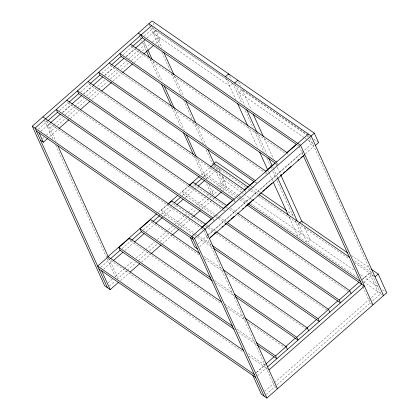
<?xml version="1.0" encoding="UTF-8"?>
<svg xmlns="http://www.w3.org/2000/svg" width="419" height="419" viewBox="0 0 419 419"><rect width="100%" height="100%" fill="white"/><g stroke="black" fill="none" stroke-linecap="round" stroke-linejoin="round"><path stroke-width="0.31" stroke-dasharray="2.1 1.57" d="M38.234 129.235L46.912 121.615L200.319 227.747M59.446 110.611L68.119 102.99L67.611 101.864M80.652 91.981L89.331 84.36L88.818 83.234M101.859 73.351L110.537 65.731L110.024 64.605M123.071 54.721L131.749 47.101L131.236 45.975M144.277 36.097L152.956 28.476L306.902 134.981M40.999 131.152L49.678 123.532M62.211 112.522L70.884 104.902M83.418 93.893L92.096 86.272M104.624 75.263L113.303 67.642M125.836 56.638L134.515 49.018M147.043 38.009L155.721 30.388L159.979 39.774L155.569 43.649M50.065 123.694L47.127 126.276L49.892 128.188L53.318 125.181M62.787 112.517L71.597 104.781M83.837 94.034L92.646 86.298M104.881 75.551L114.178 67.38M126.418 56.633L135.227 48.897M53.805 124.752L62.62 117.011M65.065 114.864L74.362 106.693M74.854 106.264L83.664 98.528M86.602 95.946L105.2 79.61M108.133 77.033L116.943 69.292M117.435 68.863L126.245 61.127M128.691 58.974L137.992 50.809M138.48 50.38L145.33 44.362L143.487 43.084M42.492 138.626L43.937 137.359M46.347 135.237L64.872 118.97M67.81 116.388L77.112 108.222M77.599 107.793L86.408 100.052M88.854 97.905L98.156 89.734M98.643 89.305L107.453 81.569M110.391 78.987L119.2 71.251M121.159 69.533L128.989 62.651M131.435 60.504L149.986 44.215M152.396 42.094L157.214 37.862L159.979 39.774M49.704 136.636L58.524 128.89M70.287 118.556L79.6 110.375M91.855 99.612L100.675 91.866M112.926 81.103L122.238 72.922M134.001 62.593L143.314 54.412M232.864 83.271L229.685 86.068L153.171 33.132L156.355 30.341L232.864 83.271L241.768 102.896M307.897 135.18L242.082 89.65L238.903 92.442L304.508 137.83M158.628 212.145L167.438 204.409M179.678 193.662L188.487 185.921M201.209 174.744L202.188 173.885L239.464 199.674M193.819 234.698L162.535 213.056L161.263 210.238L167.527 204.734M215.026 216.068L183.747 194.426L182.469 191.609L188.733 186.109M209.945 167.48L203.676 172.984L238.029 196.747M100.838 267.249L109.516 259.628M122.049 248.619L130.723 240.998L130.215 239.872M143.256 229.989L151.935 222.369L151.421 221.242M161.09 214.329L170.25 206.284M170.732 205.86L173.141 203.744L172.633 202.618M182.302 195.699L191.457 187.654M191.939 187.23L194.353 185.114L193.84 183.988M203.508 177.069L213.632 168.176M214.114 167.757L215.56 166.484M103.603 269.16L112.282 261.54M124.815 250.536L133.488 242.91M146.022 231.906L154.7 224.285M163.855 216.241L175.907 205.656M185.067 197.611L194.222 189.566M194.709 189.142L197.119 187.026M206.274 178.981L216.398 170.093M216.88 169.669L218.325 168.396L219.923 171.921M108.039 282.841L112.376 279.033M126.842 270.669L118.032 278.405L115.267 276.493L124.076 268.752M124.569 268.322L132.886 261.016M136.311 258.004L145.121 250.269M145.613 249.839L154.422 242.098M157.361 239.521L172.534 226.192M174.98 224.045L184.276 215.879M184.769 215.45L187.707 212.868M188.194 212.438L193.578 207.709M196.516 205.132L205.326 197.391M207.285 195.673L208.751 194.385M209.238 193.955L214.565 189.278M217.456 186.738L224.495 180.552L222.096 175.273M109.354 286.025L114.659 281.369M127.334 270.239L136.144 262.498M138.589 260.351L157.188 244.015M160.126 241.433L168.936 233.697M170.894 231.979L175.299 228.109M178.232 225.527L187.042 217.791M187.534 217.361L190.472 214.779M190.959 214.35L196.343 209.62M198.789 207.473L211.516 196.296M212.004 195.867L217.812 190.765M220.221 188.65L224.076 185.261L218.755 173.529M120.489 280.594L129.309 272.842M141.559 262.079L150.384 254.333M162.635 243.57L171.947 235.389M180.772 227.643L193.023 216.88M201.848 209.128L214.099 198.37M222.924 190.619L226.841 187.178L221.253 174.854M197.941 243.811L207.745 235.2M208.233 234.771L311.16 144.366L308.892 139.359M207.583 235.745L302.047 152.778L303.429 153.736M199.685 246.618L207.882 239.422M305.252 153.899L313.925 146.278L311.16 144.366M289.309 217.503L292.488 214.711L287.675 211.38M256.229 372.481L265.389 364.441M362.278 279.342L369.506 272.989L378.027 291.765L369.694 299.082M256.753 372.428L264.949 365.227L247.776 353.348M362.32 279.709L370.993 272.088L353.772 260.168M257.549 375.665L266.227 368.044M363.598 282.521L372.271 274.901M264.808 391.21L274.12 383.029M274.607 382.599L369.202 299.517M266.07 394.441L370.187 302.995L363.53 288.324M372.596 300.879L380.792 293.677L310.165 137.987M313.779 139.249L318.597 142.58M307.824 135.615L309.206 136.573M305.042 138.202L313.569 144.099M297.218 144.932L298.6 145.885M131.749 47.101L285.695 153.605M276.011 163.557L277.394 164.515M110.537 65.731L263.949 171.863M264.483 172.235L266.788 173.827M254.804 182.186L256.187 183.145M250.756 185.837L251.824 186.581M252.358 186.947L259.848 192.132M351.468 255.511L370.192 268.469M248.734 187.503L250.887 188.99M251.426 189.367L258.423 194.207M213.716 165.212L245.749 187.372M247.901 188.859L250.054 190.346M250.588 190.718L258.12 195.93M258.654 196.302L349.074 258.853M354.453 262.572L375.036 276.818M89.331 84.36L242.737 190.493M224.495 180.552L241.082 192.028M241.616 192.4L243.753 193.882M244.293 194.248L251.782 199.434M252.317 199.805L354.636 270.59M360.518 274.66L378.713 287.245M382.458 289.838L385.669 292.059M238.673 195.359L221.311 183.349L215.722 171.025M239.212 195.731L241.899 197.59M242.439 197.962L248.352 202.058M250.504 203.545L357.59 277.629M363.503 281.72L383.097 295.275M238.563 197.119L240.171 198.229M240.71 198.601L247.687 203.43M240.003 200.046L245.922 204.142M233.593 200.816L234.975 201.775M370.187 302.995L372.491 304.587M230.644 208.285L237.081 212.742M194.353 185.114L225.632 206.756M226.171 207.127L228.858 208.987M229.397 209.359L235.855 213.826M238.008 215.314L348.299 291.619M68.119 102.99L221.531 209.123M222.065 209.495L224.369 211.087M182.469 191.609L215.209 214.261M215.743 214.633L218.425 216.487M218.964 216.859L226.48 222.06M215.565 216.44L217.718 217.927M218.257 218.299L225.249 223.138M212.847 219.766L213.769 220.399M206.211 224.689L207.824 225.804M208.358 226.171L215.874 231.372M173.141 203.744L203.346 224.636M205.499 226.129L207.651 227.617M208.191 227.988L215.722 233.2M216.256 233.572L327.087 310.249M200.858 228.119L203.163 229.717M206.604 236.604L207.986 237.563M161.263 210.238L194.536 233.263M195.071 233.629L197.218 235.117M197.752 235.488L211.171 244.769M194.358 235.069L197.045 236.929M197.585 237.301L212.648 247.723M203.786 256.313L222.033 268.935M151.935 222.369L198.816 254.804M204.734 258.9L223.028 271.554M226.255 273.79L305.88 328.873M214.648 280.479L232.896 293.101M215.649 283.103L234.478 296.128M224.977 304.273L244.832 318.011M130.723 240.998L221.185 303.581M226.564 307.305L245.398 320.331M248.085 322.195L284.669 347.503M236.913 329.182L255.161 341.804M238.558 332.251L256.852 344.905M107.673 258.35L243.015 351.986M248.933 356.082L268.532 369.642M277.048 388.418L274.744 386.821L203.87 230.581M307.399 136.075L307.897 137.17M299.061 146.205L303.068 155.03M362.466 285.978L363.268 287.738M287.439 153.265L287.947 154.391M277.09 163.143L277.598 164.269M238.626 82.019L240.485 86.131M242.082 89.65L251.259 109.872M264.206 138.417L273.382 158.639M275.807 163.991L280.662 174.697M301.973 221.677L302.769 223.437M304.634 227.543L310.222 239.867L307.043 242.659L298.014 222.756M235.41 84.743L244.843 105.546M257.271 132.938L266.725 153.778M272.669 166.877L273.209 168.066M273.476 168.663L277.258 177.001M229.67 76.232L231.267 79.751M245.277 110.632L253.102 127.879M254.721 131.446L264.159 152.265M266.861 158.209L270.365 165.94M270.637 166.537L271.716 168.915M272.795 171.292L276.032 178.431M277.111 180.809L293.819 217.644M295.149 220.577L301.004 233.488L297.825 236.285L288.288 215.251M226.192 78.369L235.897 99.764M248.053 126.559L257.507 147.399M268.04 170.622L268.579 171.816M268.851 172.408L272.905 181.343M266.484 172.46L266.992 173.586M255.878 181.773L256.648 183.464M245.021 190.525L245.785 192.216M234.415 199.837L235.179 201.529M153.16 23.296L154.758 26.816M218.907 168.234L220.766 172.34M152.443 27.345L162.059 48.546M174.445 75.844L183.862 96.611M196.249 123.909L206.206 145.864M214.538 164.232L216.89 169.417M149.447 24.92L150.51 27.266M150.777 27.853L159.377 46.813M161.807 52.166L169.899 70.01M171.518 73.576L181.228 94.987M183.658 100.34L192.022 118.776M193.369 121.751L203.351 143.754M206.048 149.703L214.125 167.506M224.065 209.715L224.579 210.841M144.089 41.622L147.687 49.552M153.071 61.42L162.221 81.595M174.608 108.893L184.297 130.257M196.679 157.554L206.551 179.322M208.95 184.601L213.475 194.578L210.71 192.661L206.185 182.689M139.108 34.819L139.904 36.579M140.171 37.165L142.036 41.272M142.565 42.445L146.074 50.18M150.122 59.1L159.293 79.322M171.973 107.274L181.417 128.088M194.097 156.046L203.519 176.818M213.46 219.032L213.973 220.158M46.399 120.489L56.015 141.685M108.746 257.936L118.032 278.405M44.466 120.41L53.061 139.359M55.758 145.309L106.751 257.716M107.28 258.89L115.267 276.493"/><path stroke-width="0.63" d="M118.525 282.312L110.192 289.634L104.661 285.805L32.263 126.203L152.092 20.95L314.339 133.195L318.597 142.58L315.413 145.377M151.678 25.659L35.028 128.114L107.426 287.717M47.876 120.772L57.513 112.302L56.235 109.485L212.952 217.906M69.083 102.142L78.725 93.673L77.447 90.86L234.158 199.276M90.295 83.512L99.932 75.048L98.654 72.23L255.37 180.647M111.501 64.882L121.143 56.418L119.865 53.601L276.577 162.017M132.713 46.258L142.35 37.789L141.072 34.971M50.641 122.683L60.278 114.214M71.848 104.053L81.49 95.59M93.06 85.429L102.697 76.96M114.267 66.799L123.909 58.33M135.478 48.169L145.115 39.7M40.564 140.318L43.33 142.235L47.74 138.359M59.016 128.455L68.816 119.85M80.092 109.946L89.891 101.335M101.655 91.007L111.459 82.396M122.73 72.492L132.535 63.882M143.806 53.983L153.611 45.372M225.427 76.677L228.606 73.885L229.141 75.059M234.645 83.056L237.824 80.259M107.73 256.857L156.675 213.868M167.93 203.98L177.719 195.38M188.974 185.491L199.255 176.467M213.706 163.771L215.979 161.776L250.222 185.47M57.901 145.843L108.238 256.81L97.632 266.128L254.343 374.544M234.252 329.276L120.122 250.316L118.844 247.498L129.445 238.181L221.222 301.675M212.423 280.871L141.329 231.686L140.051 228.868L150.657 219.556L199.496 253.343M168.009 204.315L171.863 200.926L205.677 224.317M189.697 185.261L193.075 182.296L226.883 205.687M210.427 167.055L214.282 163.667L207.824 149.426M110.48 258.78L120.122 250.316M131.686 240.155L141.329 231.686M152.898 221.525L159.644 215.596M174.105 202.896L180.856 196.967M195.317 184.266L201.581 178.761M113.245 260.697L122.887 252.228M134.452 242.067L144.094 233.598M155.664 223.437L162.41 217.508M176.87 204.807L183.14 199.303M198.082 186.183L204.828 180.254M130.288 271.983L139.6 263.802M150.871 253.904L161.168 244.864M172.439 234.959L178.813 229.366M193.515 216.45L200.376 210.422M214.591 197.936L221.452 191.912M201.822 227.276L211.464 218.807L57.513 112.302M223.028 208.646L232.671 200.177L78.725 93.673M244.24 190.017L253.883 181.547L99.932 75.048M265.447 171.387L275.089 162.923L121.143 56.418M286.659 152.762L296.296 144.293L142.35 37.789M308.389 134.075L191.74 236.531L264.143 396.138M371.265 269.208L378.221 274.021L386.737 292.797L266.908 398.05L194.505 238.448L314.339 133.195M210.328 237.274L215.712 232.545M222.075 226.957L223.055 226.098M225.013 224.375L226.48 223.086M227.946 221.798L229.905 220.08M230.885 219.221L234.31 216.209M242.632 208.903L243.612 208.039M245.571 206.321L253.401 199.444M259.764 193.856L260.744 192.997M262.697 191.274L264.656 189.556M265.636 188.697L271.999 183.108M280.316 175.797L281.788 174.508M283.254 173.22L285.213 171.502M286.193 170.643L291.085 166.343M297.94 160.325L298.92 159.461M300.873 157.743L302.345 156.455M209.369 238.521L304.812 154.69M299.433 223.086L301.706 221.091L280.934 175.294M265.871 364.017L274.068 356.82M285.632 346.654L295.275 338.191M306.844 328.03L316.486 319.561M328.051 309.4L337.693 300.931M349.263 290.77L358.905 282.301M257.386 345.277L276.833 358.732L275.555 355.914L286.161 346.602L245.372 318.382M235.017 296.5L298.04 340.102L296.762 337.285L307.368 327.972L223.107 269.679M213.727 248.467L319.252 321.473L317.974 318.66L328.575 309.342L216.408 231.744M225.789 223.51L340.458 302.848L339.181 300.03L349.786 290.713L237.62 213.114M267.673 366.777L361.67 284.218L303.325 155.596M268.993 369.961L364.436 286.13L246.995 204.886M375.036 276.818L378.221 274.021M148.913 23.747L311.155 135.986L383.558 295.594M138.307 33.059L300.554 145.304L372.952 304.906M130.471 44.288L287.183 152.705M109.259 62.913L265.971 171.334M260.922 192.871L286.601 210.637M301.706 221.091L347.723 252.924M214.282 163.667L248.195 187.131M258.963 194.578L349.462 257.187M88.053 81.543L244.764 189.959M248.221 203.802L360.392 281.4M66.841 100.172L223.552 208.589M227.548 222.798L339.181 300.03M42.869 116.885L205.111 229.13L277.509 388.738M212.244 245.513L317.974 318.66M32.263 126.203L194.505 238.448M36.306 130.932L193.018 239.349M197.276 248.739L194.51 246.822L190.252 237.437M140.051 228.868L210.893 277.881M234.509 294.217L296.762 337.285M118.844 247.498L232.618 326.212M256.234 342.548L275.555 355.914M108.238 256.81L243.481 350.378M98.91 268.94L255.621 377.362M266.908 398.05L261.372 394.221L252.856 375.445M349.786 290.713L351.064 293.53M253.144 114.036L263.399 136.636M246.733 109.71L256.999 132.341M268.616 157.947L272.125 165.688M277.53 177.598L297.249 221.064M237.515 103.336L247.514 125.365M259.665 152.165L267.772 170.03M273.172 181.935L288.031 214.69M328.575 309.342L329.853 312.16M307.368 327.972L308.646 330.79M163.677 52.103L173.906 74.655M185.748 100.764L195.71 122.72M286.161 346.602L287.434 349.415M147.954 50.144L152.265 59.639M164.107 85.748L174.335 108.301M186.45 135.002L196.139 156.366M146.346 50.772L149.583 57.911M161.451 84.078L171.434 106.086M183.574 132.849L193.557 154.852M129.445 238.181L129.958 239.312M39.072 132.844L43.33 142.235M101.676 270.857L110.192 289.634"/></g></svg>
